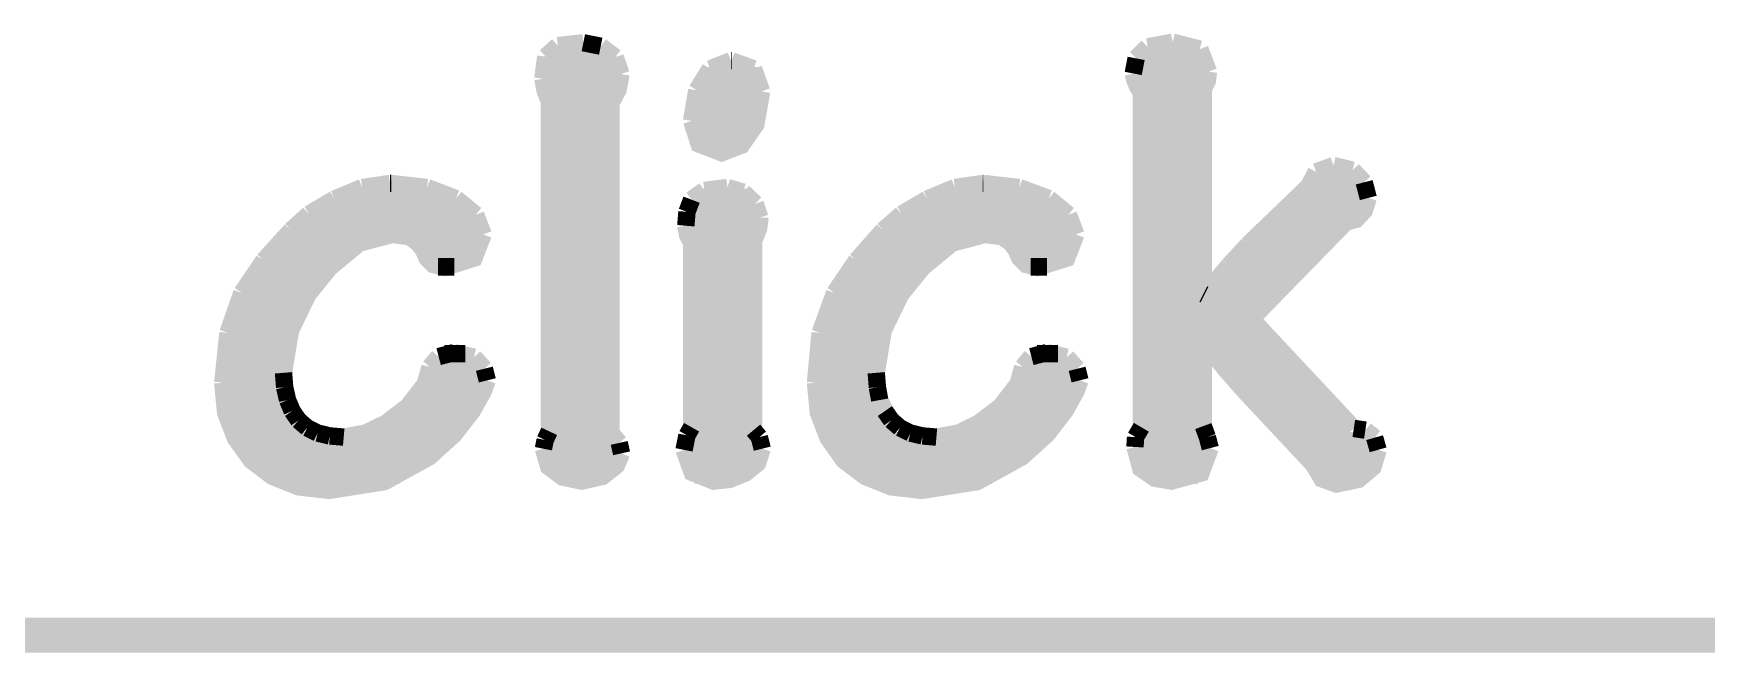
# Model space of a CAD drawing. Extents: x -0.05 to 0.95, y -0.15 to 2.1.
# Drawn here: x 0.4889 to 0.7779, y -0.153 to -0.0461 of the extents above; entities that cross this region are included whole.
import ezdxf

# ---------------------------------------------------------------- set-up
doc = ezdxf.new("R2010")
doc.units = 0
doc.layers.add('BOOST_CLICK_V100A_GKO', color=5, linetype='CONTINUOUS')
doc.layers.add('BOOST_CLICK_V100A_GTO', color=14, linetype='CONTINUOUS')

msp = doc.modelspace()

# ---------------------------------------------------------------- linework, layer by layer
at = {"layer": 'BOOST_CLICK_V100A_GKO', "const_width": 0.006}
for points in [[(-0.05, -0.15), (0.85, -0.15), (0.95, -0.05)], [(-0.05, -0.15), (0.85, -0.15)]]:
    msp.add_lwpolyline(points, dxfattribs=at)
at = {"layer": 'BOOST_CLICK_V100A_GTO', "const_width": 0.003}
for points in [[(0.5795, -0.0482), (0.5839, -0.0477)], [(0.5839, -0.0477), (0.5869, -0.0483)], [(0.6814, -0.0484), (0.6857, -0.0476)], [(0.6857, -0.0476), (0.6904, -0.0488)], [(0.5769, -0.0539), (0.5774, -0.0501)], [(0.5773, -0.0504), (0.5896, -0.0504)], [(0.5774, -0.0501), (0.5795, -0.0482)], [(0.5869, -0.0483), (0.5894, -0.0502)], [(0.5894, -0.0502), (0.5904, -0.0531)], [(0.6789, -0.053), (0.6794, -0.0504)], [(0.6794, -0.0504), (0.6814, -0.0484)], [(0.6794, -0.0504), (0.6915, -0.0504)], [(0.6904, -0.0488), (0.6919, -0.0527)], [(0.5769, -0.0534), (0.5904, -0.0534)], [(0.5887, -0.1151), (0.5887, -0.0581), (0.5899, -0.0558), (0.5904, -0.0531)], [(0.6035, -0.0559), (0.6058, -0.0522)], [(0.6047, -0.0534), (0.6142, -0.0534)], [(0.6058, -0.0522), (0.6094, -0.0508)], [(0.6094, -0.0508), (0.6095, -0.0508)], [(0.6095, -0.0508), (0.6133, -0.0522)], [(0.6133, -0.0522), (0.6147, -0.0561)], [(0.6789, -0.053), (0.6792, -0.0542), (0.6797, -0.0554), (0.6803, -0.0562)], [(0.679, -0.0534), (0.6918, -0.0534)], [(0.691, -0.0557), (0.6917, -0.0543), (0.6919, -0.0527)], [(0.5769, -0.0539), (0.5773, -0.056), (0.578, -0.0578)], [(0.5774, -0.0564), (0.5897, -0.0564)], [(0.6026, -0.0612), (0.6035, -0.0559)], [(0.6026, -0.0612), (0.6039, -0.0652), (0.6078, -0.0667), (0.6112, -0.0654), (0.6137, -0.0618), (0.6147, -0.0561)], [(0.6033, -0.0564), (0.6147, -0.0564)], [(0.6803, -0.1141), (0.6803, -0.0562)], [(0.6803, -0.0564), (0.691, -0.0564)], [(0.691, -0.0911), (0.691, -0.0557)], [(0.578, -0.1148), (0.578, -0.0578)], [(0.578, -0.0594), (0.5887, -0.0594)], [(0.6027, -0.0594), (0.6144, -0.0594)], [(0.6803, -0.0594), (0.691, -0.0594)], [(0.578, -0.0624), (0.5887, -0.0624)], [(0.6027, -0.0624), (0.6134, -0.0624)], [(0.6803, -0.0624), (0.691, -0.0624)], [(0.578, -0.0654), (0.5887, -0.0654)], [(0.6041, -0.0654), (0.6112, -0.0654)], [(0.6803, -0.0654), (0.691, -0.0654)], [(0.578, -0.0684), (0.5887, -0.0684)], [(0.6803, -0.0684), (0.691, -0.0684)], [(0.7092, -0.0725), (0.7105, -0.07)], [(0.7105, -0.07), (0.7135, -0.0689)], [(0.7135, -0.0689), (0.7168, -0.0697)], [(0.7168, -0.0697), (0.7188, -0.0718)], [(0.5409, -0.0747), (0.5457, -0.0727)], [(0.5457, -0.0727), (0.5505, -0.072)], [(0.5505, -0.072), (0.5507, -0.072)], [(0.5507, -0.072), (0.5569, -0.0727)], [(0.5569, -0.0727), (0.5619, -0.0746)], [(0.578, -0.0714), (0.5887, -0.0714)], [(0.6026, -0.0748), (0.6048, -0.0732)], [(0.6048, -0.0732), (0.6088, -0.0727)], [(0.6088, -0.0727), (0.6115, -0.0735)], [(0.6115, -0.0735), (0.6136, -0.0755)], [(0.6433, -0.0747), (0.6481, -0.0727)], [(0.6481, -0.0727), (0.6529, -0.072)], [(0.6529, -0.072), (0.653, -0.072)], [(0.653, -0.072), (0.6592, -0.0727)], [(0.6592, -0.0727), (0.6643, -0.0746)], [(0.6803, -0.0714), (0.691, -0.0714)], [(0.6987, -0.0826), (0.7092, -0.0725)], [(0.7094, -0.0714), (0.7186, -0.0714)], [(0.7188, -0.0718), (0.7195, -0.0745)], [(0.5365, -0.0773), (0.5409, -0.0747)], [(0.5414, -0.0744), (0.5616, -0.0744)], [(0.5619, -0.0746), (0.5653, -0.0774)], [(0.578, -0.0744), (0.5887, -0.0744)], [(0.6018, -0.0769), (0.6026, -0.0748)], [(0.6029, -0.0744), (0.6126, -0.0744)], [(0.6136, -0.0755), (0.6144, -0.0779)], [(0.6389, -0.0773), (0.6433, -0.0747)], [(0.6438, -0.0744), (0.664, -0.0744)], [(0.6643, -0.0746), (0.6677, -0.0774)], [(0.6803, -0.0744), (0.691, -0.0744)], [(0.6993, -0.0954), (0.7156, -0.0787), (0.7174, -0.0782), (0.7188, -0.0767), (0.7195, -0.0745)], [(0.7072, -0.0744), (0.7195, -0.0744)], [(0.5334, -0.0801), (0.5365, -0.0773)], [(0.5364, -0.0774), (0.5653, -0.0774)], [(0.5653, -0.0774), (0.5666, -0.0808)], [(0.578, -0.0774), (0.5887, -0.0774)], [(0.6016, -0.0793), (0.6018, -0.0769)], [(0.6016, -0.0793), (0.6019, -0.0809), (0.6026, -0.0823)], [(0.6017, -0.0774), (0.6144, -0.0774)], [(0.6133, -0.1146), (0.6133, -0.0818), (0.6137, -0.081), (0.6142, -0.0797), (0.6144, -0.078), (0.6144, -0.0779)], [(0.6357, -0.0801), (0.6389, -0.0773)], [(0.6388, -0.0774), (0.6677, -0.0774)], [(0.6677, -0.0774), (0.669, -0.0808)], [(0.6803, -0.0774), (0.691, -0.0774)], [(0.7041, -0.0774), (0.7184, -0.0774)], [(0.5287, -0.0853), (0.5334, -0.0801)], [(0.5321, -0.1047), (0.5333, -0.0974), (0.5363, -0.0912), (0.5401, -0.0865), (0.5452, -0.0823), (0.5509, -0.0808), (0.5539, -0.0812), (0.5554, -0.0823), (0.5563, -0.0835), (0.5569, -0.0849), (0.558, -0.086), (0.5599, -0.0865), (0.565, -0.0849), (0.5666, -0.0808)], [(0.5331, -0.0804), (0.5666, -0.0804)], [(0.578, -0.0804), (0.5887, -0.0804)], [(0.6017, -0.0804), (0.614, -0.0804)], [(0.6026, -0.1141), (0.6026, -0.0823)], [(0.6311, -0.0853), (0.6357, -0.0801)], [(0.6345, -0.1047), (0.6357, -0.0974), (0.6387, -0.0912), (0.6425, -0.0865), (0.6476, -0.0823), (0.6533, -0.0808), (0.6563, -0.0812), (0.6578, -0.0823), (0.6587, -0.0835), (0.6593, -0.0849), (0.6604, -0.086), (0.6623, -0.0865), (0.6674, -0.0849), (0.669, -0.0808)], [(0.6355, -0.0804), (0.6689, -0.0804)], [(0.6803, -0.0804), (0.691, -0.0804)], [(0.701, -0.0804), (0.7139, -0.0804)], [(0.5249, -0.0909), (0.5287, -0.0853)], [(0.5303, -0.0834), (0.5435, -0.0834)], [(0.5562, -0.0834), (0.566, -0.0834)], [(0.578, -0.0834), (0.5887, -0.0834)], [(0.6026, -0.0834), (0.6133, -0.0834)], [(0.6273, -0.0909), (0.6311, -0.0853)], [(0.6327, -0.0834), (0.6459, -0.0834)], [(0.6586, -0.0834), (0.6684, -0.0834)], [(0.6803, -0.0834), (0.691, -0.0834)], [(0.6954, -0.0862), (0.6987, -0.0826)], [(0.698, -0.0834), (0.711, -0.0834)], [(0.5278, -0.0864), (0.5402, -0.0864)], [(0.5588, -0.0864), (0.5616, -0.0864)], [(0.578, -0.0864), (0.5887, -0.0864)], [(0.6026, -0.0864), (0.6133, -0.0864)], [(0.6302, -0.0864), (0.6426, -0.0864)], [(0.6612, -0.0864), (0.664, -0.0864)], [(0.6803, -0.0864), (0.691, -0.0864)], [(0.6912, -0.0912), (0.6954, -0.0862)], [(0.6953, -0.0864), (0.7081, -0.0864)], [(0.5225, -0.0978), (0.5249, -0.0909)], [(0.5258, -0.0894), (0.5376, -0.0894)], [(0.578, -0.0894), (0.5887, -0.0894)], [(0.6026, -0.0894), (0.6133, -0.0894)], [(0.6248, -0.0978), (0.6273, -0.0909)], [(0.6282, -0.0894), (0.64, -0.0894)], [(0.6803, -0.0894), (0.691, -0.0894)], [(0.691, -0.0911), (0.6912, -0.0912)], [(0.6927, -0.0894), (0.7052, -0.0894)], [(0.5242, -0.0924), (0.5356, -0.0924)], [(0.578, -0.0924), (0.5887, -0.0924)], [(0.6026, -0.0924), (0.6133, -0.0924)], [(0.6266, -0.0924), (0.638, -0.0924)], [(0.6803, -0.0924), (0.7022, -0.0924)], [(0.5231, -0.0954), (0.5341, -0.0954)], [(0.578, -0.0954), (0.5887, -0.0954)], [(0.6026, -0.0954), (0.6133, -0.0954)], [(0.6255, -0.0954), (0.6365, -0.0954)], [(0.6803, -0.0954), (0.6993, -0.0954)], [(0.6993, -0.0954), (0.717, -0.1143)], [(0.5216, -0.1064), (0.5225, -0.0978)], [(0.5223, -0.0984), (0.533, -0.0984)], [(0.578, -0.0984), (0.5887, -0.0984)], [(0.6026, -0.0984), (0.6133, -0.0984)], [(0.624, -0.1064), (0.6248, -0.0978)], [(0.6247, -0.0984), (0.6354, -0.0984)], [(0.6803, -0.0984), (0.7021, -0.0984)], [(0.691, -0.1139), (0.691, -0.0997), (0.6912, -0.0996), (0.6952, -0.1045), (0.6982, -0.1079), (0.71, -0.1205), (0.7115, -0.123), (0.714, -0.1239), (0.7178, -0.1231), (0.7203, -0.121), (0.7212, -0.118)], [(0.5218, -0.1014), (0.5323, -0.1014)], [(0.5574, -0.1037), (0.5589, -0.1019)], [(0.5589, -0.1019), (0.5616, -0.1012)], [(0.5599, -0.1014), (0.5635, -0.1014)], [(0.5616, -0.1012), (0.565, -0.102)], [(0.565, -0.102), (0.5668, -0.104)], [(0.578, -0.1014), (0.5887, -0.1014)], [(0.6026, -0.1014), (0.6133, -0.1014)], [(0.6242, -0.1014), (0.6347, -0.1014)], [(0.6598, -0.1037), (0.6613, -0.1019)], [(0.6613, -0.1019), (0.664, -0.1012)], [(0.6623, -0.1014), (0.6659, -0.1014)], [(0.664, -0.1012), (0.6674, -0.102)], [(0.6674, -0.102), (0.6692, -0.104)], [(0.6803, -0.1014), (0.691, -0.1014)], [(0.6926, -0.1014), (0.7049, -0.1014)], [(0.5216, -0.1044), (0.5321, -0.1044)], [(0.5321, -0.1047), (0.5323, -0.1072)], [(0.5566, -0.1066), (0.5574, -0.1037)], [(0.5572, -0.1044), (0.5669, -0.1044)], [(0.5668, -0.104), (0.5673, -0.106)], [(0.578, -0.1044), (0.5887, -0.1044)], [(0.6026, -0.1044), (0.6133, -0.1044)], [(0.624, -0.1044), (0.6345, -0.1044)], [(0.6345, -0.1047), (0.6347, -0.1072)], [(0.659, -0.1066), (0.6598, -0.1037)], [(0.6596, -0.1044), (0.6693, -0.1044)], [(0.6692, -0.104), (0.6697, -0.106)], [(0.6803, -0.1044), (0.691, -0.1044)], [(0.6951, -0.1044), (0.7077, -0.1044)], [(0.5216, -0.1064), (0.5221, -0.1116), (0.5238, -0.116), (0.5265, -0.1198), (0.5302, -0.1226), (0.5347, -0.1244), (0.54, -0.125), (0.5495, -0.1235), (0.5573, -0.1192), (0.5616, -0.1153), (0.5647, -0.1113), (0.5666, -0.1079), (0.5673, -0.106)], [(0.5216, -0.1074), (0.5323, -0.1074)], [(0.5323, -0.1072), (0.5328, -0.1094)], [(0.5536, -0.1105), (0.5566, -0.1066)], [(0.5561, -0.1074), (0.5668, -0.1074)], [(0.578, -0.1074), (0.5887, -0.1074)], [(0.6026, -0.1074), (0.6133, -0.1074)], [(0.624, -0.1064), (0.6245, -0.1116), (0.6262, -0.116), (0.6289, -0.1198), (0.6326, -0.1226), (0.6371, -0.1244), (0.6424, -0.125), (0.6519, -0.1235), (0.6597, -0.1192), (0.664, -0.1153), (0.6671, -0.1113), (0.669, -0.1079), (0.6697, -0.106)], [(0.624, -0.1074), (0.6347, -0.1074)], [(0.6347, -0.1072), (0.6351, -0.1094)], [(0.656, -0.1105), (0.659, -0.1066)], [(0.6585, -0.1074), (0.6692, -0.1074)], [(0.6803, -0.1074), (0.691, -0.1074)], [(0.6977, -0.1074), (0.7105, -0.1074)], [(0.5219, -0.1104), (0.5331, -0.1104)], [(0.5328, -0.1094), (0.5336, -0.1113)], [(0.5336, -0.1113), (0.5347, -0.1129)], [(0.5498, -0.1134), (0.5536, -0.1105)], [(0.5537, -0.1104), (0.5653, -0.1104)], [(0.578, -0.1104), (0.5887, -0.1104)], [(0.6026, -0.1104), (0.6133, -0.1104)], [(0.6243, -0.1104), (0.6355, -0.1104)], [(0.6351, -0.1094), (0.636, -0.1113)], [(0.636, -0.1113), (0.6371, -0.1129)], [(0.6522, -0.1134), (0.656, -0.1105)], [(0.6561, -0.1104), (0.6677, -0.1104)], [(0.6803, -0.1104), (0.691, -0.1104)], [(0.7005, -0.1104), (0.7133, -0.1104)], [(0.5227, -0.1134), (0.5352, -0.1134)], [(0.5347, -0.1129), (0.5362, -0.1142)], [(0.5362, -0.1142), (0.538, -0.1151)], [(0.5463, -0.1151), (0.5498, -0.1134)], [(0.5499, -0.1134), (0.5632, -0.1134)], [(0.578, -0.1134), (0.5887, -0.1134)], [(0.6018, -0.1155), (0.6026, -0.1141)], [(0.6026, -0.1134), (0.6133, -0.1134)], [(0.6251, -0.1134), (0.6376, -0.1134)], [(0.6371, -0.1129), (0.6386, -0.1142)], [(0.6386, -0.1142), (0.6404, -0.1151)], [(0.6487, -0.1151), (0.6522, -0.1134)], [(0.6523, -0.1134), (0.6656, -0.1134)], [(0.6793, -0.1158), (0.6803, -0.1141)], [(0.6803, -0.1134), (0.691, -0.1134)], [(0.691, -0.1139), (0.6917, -0.1158)], [(0.7033, -0.1134), (0.7161, -0.1134)], [(0.524, -0.1164), (0.5606, -0.1164)], [(0.538, -0.1151), (0.5401, -0.1156)], [(0.5401, -0.1156), (0.5425, -0.1158)], [(0.5425, -0.1158), (0.5463, -0.1151)], [(0.577, -0.1178), (0.5773, -0.1163)], [(0.5773, -0.1163), (0.578, -0.1148)], [(0.5773, -0.1164), (0.5898, -0.1164)], [(0.5887, -0.1151), (0.5901, -0.1168)], [(0.5901, -0.1168), (0.5905, -0.1186)], [(0.6013, -0.118), (0.6018, -0.1155)], [(0.6015, -0.1164), (0.6145, -0.1164)], [(0.6133, -0.1146), (0.6143, -0.1158)], [(0.6143, -0.1158), (0.6148, -0.1178)], [(0.6264, -0.1164), (0.663, -0.1164)], [(0.6404, -0.1151), (0.6425, -0.1156)], [(0.6425, -0.1156), (0.6449, -0.1158)], [(0.6449, -0.1158), (0.6487, -0.1151)], [(0.6792, -0.1175), (0.6793, -0.1158)], [(0.6792, -0.1164), (0.692, -0.1164)], [(0.6917, -0.1158), (0.6922, -0.1177)], [(0.7061, -0.1164), (0.7208, -0.1164)], [(0.717, -0.1143), (0.719, -0.1146)], [(0.719, -0.1146), (0.7206, -0.1159)], [(0.7206, -0.1159), (0.7212, -0.118)], [(0.5262, -0.1194), (0.557, -0.1194)], [(0.577, -0.1178), (0.5779, -0.1209), (0.5803, -0.1227), (0.5836, -0.1234), (0.5872, -0.1226), (0.5896, -0.1207), (0.5905, -0.1186)], [(0.5772, -0.1194), (0.5904, -0.1194)], [(0.6013, -0.118), (0.6027, -0.1219), (0.6064, -0.1234), (0.6092, -0.1231), (0.6119, -0.122), (0.614, -0.1203), (0.6148, -0.1178)], [(0.6014, -0.1194), (0.6145, -0.1194)], [(0.6286, -0.1194), (0.6594, -0.1194)], [(0.6792, -0.1175), (0.6802, -0.1212), (0.6826, -0.1229), (0.6855, -0.1234), (0.6906, -0.122), (0.6922, -0.1177)], [(0.6794, -0.1194), (0.6921, -0.1194)], [(0.7089, -0.1194), (0.721, -0.1194)], [(0.5299, -0.1224), (0.5521, -0.1224)], [(0.5796, -0.1224), (0.5876, -0.1224)], [(0.6032, -0.1224), (0.6113, -0.1224)], [(0.6323, -0.1224), (0.6545, -0.1224)], [(0.6814, -0.1224), (0.6901, -0.1224)], [(0.7109, -0.1224), (0.719, -0.1224)]]:
    msp.add_lwpolyline(points, dxfattribs=at)

doc.saveas('drawing.dxf')
